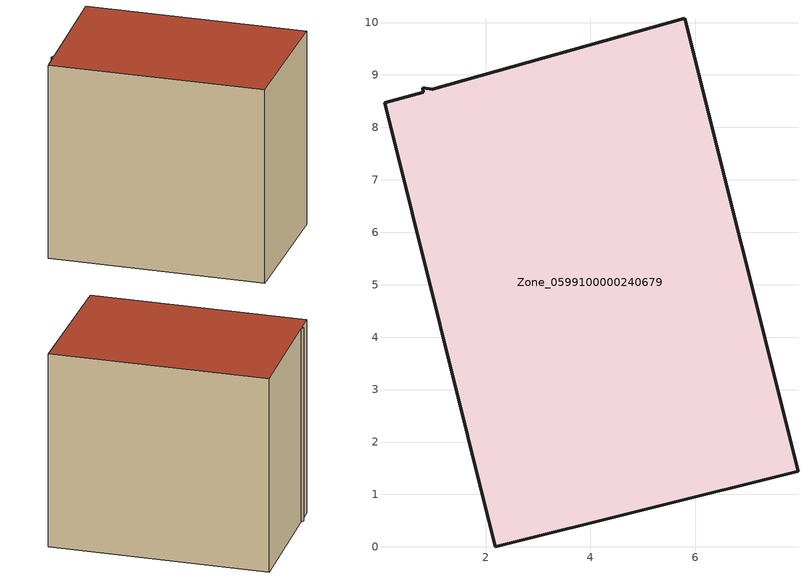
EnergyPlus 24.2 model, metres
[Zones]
Zone_0599100000240679
 floor ground (C_G): 0.99,8.72 5.8,10.08 7.96,1.44 2.18,0 0.07,8.47 0.81,8.68 0.81,8.75 z0
 wall outside (C_F): 0.07,8.47 2.18,0 7.96,1.44 5.8,10.08 0.99,8.72 0.81,8.75 0.81,8.68 0.07,8.47 z0:8.14
 roof outside (C_R): 5.8,10.08 0.99,8.72 0.81,8.75 0.81,8.68 0.07,8.47 2.18,0 7.96,1.44 z8.14
[BUILDING]
Pand.0599100000240679: North Axis=0; Terrain=City; Loads Convergence Tolerance Value=0.04; Temperature Convergence Tolerance Value=0.4; Solar Distribution=FullExterior; Maximum Number of Warmup Days=25; Minimum Number of Warmup Days=1
[Site:Location]
Rotterdam.The.Hague.AP_ZH_NLD Design_Conditions: Latitude=51.96; Longitude=4.45; Time Zone=1; Elevation=-4.5
[SITE:GROUNDTEMPERATURE:BUILDINGSURFACE]
18, 18, 18, 18, 18, 18, 18, 18, 18, 18, 18, 18
[MATERIAL] Thermal Absorptance=0.9; Solar Absorptance=0.7; Visible Absorptance=0.7
Name | Roughness | Thickness | Conductivity | Density | Specific Heat
G.TI.1965-1974 | MediumSmooth | 0.15 | 0.882353 | 540 | 1210
F.TI.1965-1974 | Rough | 0.3 | 0.697674 | 1920 | 840
R.TI.1965-1974 | MediumRough | 0.2 | 0.232558 | 1500 | 1000
[CONSTRUCTION]
C_G: G.TI.1965-1974
C_F: F.TI.1965-1974
C_R: R.TI.1965-1974
[ZONE]
Zone_0599100000240679: Type=1; Multiplier=1; Ceiling Height=Autocalculate; Volume=Autocalculate; Floor Area=autocalculate; Part of Total Floor Area=Yes
[ZONEINFILTRATION:DESIGNFLOWRATE]
Infil_Zone_0599100000240679: Zone or ZoneList or Space or SpaceList=Zone_0599100000240679; Schedule=AlwaysOn; Design Flow Rate Calculation Method=Flow/Area; Flow Rate per Floor Area=0.003; Constant Term Coefficient=1; Temperature Term Coefficient=0; Velocity Term Coefficient=0; Velocity Squared Term Coefficient=0
[HVACTEMPLATE:ZONE:IDEALLOADSAIRSYSTEM]
Zone_0599100000240679: Maximum Heating Supply Air Temperature=50; Minimum Cooling Supply Air Temperature=13; Maximum Heating Supply Air Humidity Ratio=0.0156; Minimum Cooling Supply Air Humidity Ratio=0.0077; Heating Limit=NoLimit; Cooling Limit=NoLimit; Dehumidification Control Type=ConstantSensibleHeatRatio; Cooling Sensible Heat Ratio=0.7; Dehumidification Setpoint=60; Humidification Control Type=None; Humidification Setpoint=30; Outdoor Air Method=None; Outdoor Air Flow Rate per Person=0.00944; Outdoor Air Flow Rate per Zone Floor Area=0; Outdoor Air Flow Rate per Zone=0; Demand Controlled Ventilation Type=None; Outdoor Air Economizer Type=NoEconomizer; Heat Recovery Type=None; Sensible Heat Recovery Effectiveness=0.7; Latent Heat Recovery Effectiveness=0.65
[ZONECONTROL:THERMOSTAT]
ThermostatControl_Zone_0599100000240679: Zone or ZoneList=Zone_0599100000240679; Control Type Schedule=DualSetpointControlType; Control 1=Thermostat_Zone_0599100000240679; Temperature Difference Between Cutout And Setpoint=0
[THERMOSTATSETPOINT:DUALSETPOINT]
Thermostat_Zone_0599100000240679: Heating Setpoint Temperature Schedule=HeatingSetpoint_Zone_0599100000240679; Cooling Setpoint Temperature Schedule=CoolingSetpoint_Zone_0599100000240679
[SCHEDULE:COMPACT]
HeatingSetpoint_Zone_0599100000240679: Through: 12/31, For: AllDays, Until: 24:00, 21
CoolingSetpoint_Zone_0599100000240679: Through: 12/31, For: AllDays, Until: 24:00, 24
DualSetpointControlType: Through: 12/31, For: AllDays, Until: 24:00, 4
AlwaysOn: Through: 12/31, For: AllDays, Until: 24:00, 1
